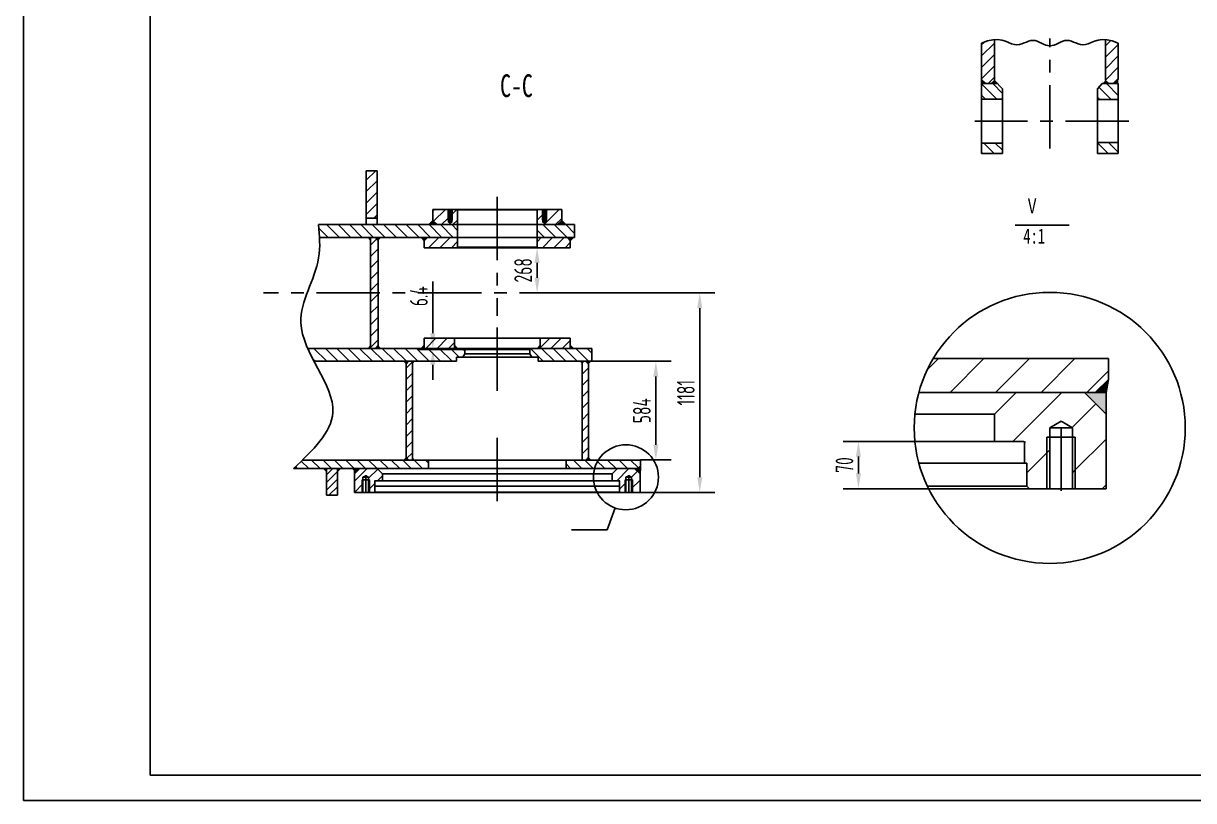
# Model space of a CAD drawing. Header units: millimetres. Extents: x 0 to 12600, y -348 to 8910.
# Drawn here: x 0 to 6923, y 0 to 4600 of the extents above; entities that cross this region are included whole.
import ezdxf

# ---------------------------------------------------------------- set-up
doc = ezdxf.new("R2010")
doc.units = ezdxf.units.MM
doc.header["$LTSCALE"] = 300
doc.linetypes.add('F', pattern=[0.75, 0.5, -0.25])
doc.linetypes.add('G', pattern=[2, 1.25, -0.25, 0.25, -0.25])
for name, color, linetype in [('01', 7, 'Continuous'), ('02', 1, 'Continuous'), ('04', 2, 'F'), ('05', 4, 'G'), ('08', 1, 'Continuous'), ('11', 3, 'Continuous')]:
    doc.layers.add(name, color=color, linetype=linetype)
doc.styles.get("Standard").update_dxf_attribs({"font": 'isocp', "width": 0.707, "bigfont": 'intecad.shx'})
doc.dimstyles.new('INTE', dxfattribs={"dimscale": 30, "dimtxt": 3.5, "dimasz": 3, "dimexe": 3, "dimexo": 0, "dimgap": 1, "dimtad": 1, "dimdec": 3, "dimdsep": 46, "dimtxsty": 'Standard', "dimcen": 0, "dimclrd": 1, "dimclre": 1, "dimclrt": 3, "dimaunit": 1, "dimadec": 0, "dimazin": 0, "dimtfac": 1, "dimtdec": 3, "dimtmove": 0, "dimatfit": 0, "dimfxl": 1, "dimarcsym": 0})
pattern_1 = [(225, (5597.377, 7886.817), (33.67596, -33.67596), [])]
pattern_2 = [(225, (7909.16, 7194.36), (33.67596, -33.67596), [])]
pattern_3 = [(315, (7909.16, 7194.36), (33.67596, 33.67596), [])]
pattern_4 = [(135, (18661.133, 2564.94), (33.67596, 33.67596), [])]
pattern_5 = [(45, (11289.614, 2079.856), (33.67596, -33.67596), [])]

# ---------------------------------------------------------------- blocks, each defined once
blk = doc.blocks.new('*D193')
at = {"layer": '08', "color": 1, "lineweight": -2}
for p, q in [((3309.5, 3004.3), (4091.6, 3004.3)), ((4001.6, 1913.3), (4001.6, 2914.3)), ((3648.3, 1823.3), (4091.6, 1823.3))]:
    blk.add_line(p, q, dxfattribs=at)
at = {"layer": '08', "color": 1}
for points in [[(3986.6, 2914.3), (4016.6, 2914.3), (4001.6, 3004.3)], [(3986.6, 1913.3), (4016.6, 1913.3), (4001.6, 1823.3)]]:
    blk.add_solid(points, dxfattribs=at)
at = {"layer": 'Defpoints', "color": 0}
for p in [(3309.5, 3004.3), (4001.6, 3004.3), (3648.3, 1823.3)]:
    blk.add_point(p, dxfattribs=at)
at = {"layer": '08', "color": 3, "insert": (3919.1, 2413.8), "char_height": 105, "attachment_point": 5, "rotation": 90}
blk.add_mtext('1181', dxfattribs=at)
blk = doc.blocks.new('*D194')
at = {"layer": '08', "color": 1, "lineweight": -2}
for p, q in [((3362.8, 2599.8), (3831.8, 2599.8)), ((3741.8, 2105.8), (3741.8, 2509.8)), ((3651.8, 2015.8), (3831.8, 2015.8))]:
    blk.add_line(p, q, dxfattribs=at)
at = {"layer": '08', "color": 1}
for points in [[(3726.8, 2509.8), (3756.8, 2509.8), (3741.8, 2599.8)], [(3726.8, 2105.8), (3756.8, 2105.8), (3741.8, 2015.8)]]:
    blk.add_solid(points, dxfattribs=at)
at = {"layer": 'Defpoints', "color": 0}
for p in [(3362.8, 2599.8), (3741.8, 2599.8), (3651.8, 2015.8)]:
    blk.add_point(p, dxfattribs=at)
at = {"layer": '08', "color": 3, "insert": (3659.3, 2307.8), "char_height": 105, "attachment_point": 5, "rotation": 90}
blk.add_mtext('584', dxfattribs=at)
blk = doc.blocks.new('*U184', base_point=(1829.9, 4362.6))
at = {"layer": '01'}
for p, q in [((1829.9, 4362.6), (1828.4, 4364.1)), ((1829.9, 4362.6), (3277.8, 4362.6)), ((3277.8, 4362.6), (3279.3, 4364.1))]:
    blk.add_line(p, q, dxfattribs=at)
blk = doc.blocks.new('*U183', base_point=(3571.6, 6063.5))
at = {"layer": '01'}
for p, q in [((3554.8, 6063.5), (3554.8, 5973.5)), ((3588.4, 6063.5), (3588.4, 5973.5)), ((3592.6, 5987.5), (3550.6, 5987.5)), ((3588.4, 5973.5), (3554.8, 5973.5)), ((3554.8, 5973.5), (3571.6, 5963.8)), ((3588.4, 5973.5), (3571.6, 5963.8))]:
    blk.add_line(p, q, dxfattribs=at)
at = {"layer": '02'}
for p, q in [((3550.6, 6063.5), (3550.6, 5987.5)), ((3592.6, 6063.5), (3592.6, 5987.5))]:
    blk.add_line(p, q, dxfattribs=at)
at = {"layer": '05'}
blk.add_line((3571.6, 6066.5), (3571.6, 5960.8), dxfattribs=at)
blk = doc.blocks.new('*U187', base_point=(4154.2, 3555))
at = {"layer": '01'}
for p, q in [((4154.2, 3555), (4151.2, 3552)), ((4154.2, 3555), (4624.2, 3555)), ((4624.2, 3555), (4627.2, 3552))]:
    blk.add_line(p, q, dxfattribs=at)
blk = doc.blocks.new('*U186', base_point=(4624.2, 3776))
at = {"layer": '01'}
for p, q in [((4154.2, 3776), (4151.2, 3779)), ((4624.2, 3776), (4154.2, 3776)), ((4624.2, 3776), (4627.2, 3779))]:
    blk.add_line(p, q, dxfattribs=at)
blk = doc.blocks.new('r4eer')
at = {"layer": '01', "color": 7, "linetype": 'Continuous'}
for p, q in [((4777.6, 7205.2), (4787.2, 7210.7)), ((4777.6, 7130.2), (4777.6, 7205.2)), ((4796.8, 7205.2), (4777.6, 7205.2)), ((4796.8, 7205.2), (4787.2, 7210.7)), ((4796.8, 7130.2), (4796.8, 7205.2)), ((4799.2, 7194.2), (4775.2, 7194.2))]:
    blk.add_line(p, q, dxfattribs=at)
at = {"layer": '02', "color": 1, "linetype": 'Continuous'}
for p, q in [((4775.2, 7130.2), (4775.2, 7194.2)), ((4799.2, 7130.2), (4799.2, 7194.2)), ((4777.6, 7130.2), (4774.6, 7130.2))]:
    blk.add_line(p, q, dxfattribs=at)
at = {"layer": '05'}
blk.add_line((4787.2, 7127.2), (4787.2, 7213.7), dxfattribs=at)
blk = doc.blocks.new('*D189')
at = {"layer": '08', "color": 1, "lineweight": -2}
for p, q in [((3002, 3272.3), (3129.3, 3272.3)), ((3039.3, 3094.3), (3039.3, 3182.3)), ((3024.4, 3004.3), (3129.3, 3004.3))]:
    blk.add_line(p, q, dxfattribs=at)
at = {"layer": '08', "color": 1}
for points in [[(3024.3, 3182.3), (3054.3, 3182.3), (3039.3, 3272.3)], [(3024.3, 3094.3), (3054.3, 3094.3), (3039.3, 3004.3)]]:
    blk.add_solid(points, dxfattribs=at)
at = {"layer": 'Defpoints', "color": 0}
for p in [(3002, 3272.3), (3039.3, 3272.3), (3024.4, 3004.3)]:
    blk.add_point(p, dxfattribs=at)
at = {"layer": '08', "color": 3, "insert": (2956.8, 3138.3), "char_height": 105, "attachment_point": 5, "rotation": 90}
blk.add_mtext('268', dxfattribs=at)
blk = doc.blocks.new('*D190')
at = {"layer": '08', "color": 1, "lineweight": -2}
for p, q in [((2422.3, 2765.8), (2422.3, 3072.9)), ((2657, 2675.8), (2332.3, 2675.8)), ((2657, 2669.4), (2332.3, 2669.4)), ((2422.3, 2669.4), (2422.3, 2675.8)), ((2422.3, 2579.4), (2422.3, 2489.4))]:
    blk.add_line(p, q, dxfattribs=at)
at = {"layer": '08', "color": 1}
for points in [[(2407.3, 2765.8), (2437.3, 2765.8), (2422.3, 2675.8)], [(2407.3, 2579.4), (2437.3, 2579.4), (2422.3, 2669.4)]]:
    blk.add_solid(points, dxfattribs=at)
at = {"layer": 'Defpoints', "color": 0}
for p in [(2422.3, 2675.8), (2657, 2675.8), (2657, 2669.4)]:
    blk.add_point(p, dxfattribs=at)
at = {"layer": '08', "color": 3, "insert": (2339.8, 2985), "char_height": 105, "attachment_point": 5, "rotation": 90}
blk.add_mtext('6.4', dxfattribs=at)
blk = doc.blocks.new('*U185', base_point=(-1331.9, -2761.9))
at = {"layer": '02', "color": 1, "linetype": 'Continuous'}
for p, q in [((-1765.9, -3184.3), (-1605.5, -3023.9)), ((-1518.8, -3273.9), (-1268.8, -3023.9)), ((-1182, -3273.9), (-932, -3023.9)), ((-845.2, -3273.9), (-595.2, -3023.9)), ((-508.5, -3273.9), (-426.3, -3191.7))]:
    blk.add_line(p, q, dxfattribs=at)
blk = doc.blocks.new('*D191')
at = {"layer": '08', "color": 1, "lineweight": -2}
for p, q in [((5274.2, 2126), (4850.5, 2126)), ((4940.5, 1936), (4940.5, 2036)), ((5355.5, 1846), (4850.5, 1846))]:
    blk.add_line(p, q, dxfattribs=at)
at = {"layer": '08', "color": 1}
for points in [[(4925.5, 2036), (4955.5, 2036), (4940.5, 2126)], [(4925.5, 1936), (4955.5, 1936), (4940.5, 1846)]]:
    blk.add_solid(points, dxfattribs=at)
at = {"layer": 'Defpoints', "color": 0}
for p in [(4940.5, 2126), (5274.2, 2126), (5355.5, 1846)]:
    blk.add_point(p, dxfattribs=at)
at = {"layer": '08', "color": 3, "insert": (4858, 1986), "char_height": 105, "attachment_point": 5, "rotation": 90}
blk.add_mtext('70', dxfattribs=at)
blk = doc.blocks.new('*U228')
at = {"layer": '01'}
for points in [[(25, 292), (25, 5)], [(25, 5), (415, 5)]]:
    blk.add_lwpolyline(points, dxfattribs=at)
at = {"layer": '02'}
for points in [[(0, 297), (0, 0)], [(0, 0), (420, 0)]]:
    blk.add_lwpolyline(points, dxfattribs=at)

msp = doc.modelspace()

# ---------------------------------------------------------------- hatches: boundary and pattern name
at = {"layer": '02'}
h = msp.add_hatch(dxfattribs=at)
h.set_pattern_fill('ANSI31', color=256, scale=15, angle=90, style=0)
h.set_pattern_definition(pattern_5)
h.paths.add_polyline_path([(5745.1057, 4503.507), (5736.1273, 4503.3273), (5704.7397, 4496.8964), (5669.1057, 4482.9759), (5669.1057, 4268.3882), (5694.1057, 4243.3882), (5726.1057, 4243.3882), (5745.1057, 4262.3882)])
h = msp.add_hatch(dxfattribs=at)
h.set_pattern_fill('ANSI31', color=256, scale=15, angle=90, style=0)
h.set_pattern_definition(pattern_5)
h.paths.add_polyline_path([(6402.1057, 4262.3882), (6421.1057, 4243.3882), (6453.1057, 4243.3882), (6478.1057, 4268.3882), (6478.1057, 4482.9759), (6442.4716, 4496.8964), (6411.084, 4503.3273), (6402.1057, 4503.507)])
for points in [[(5694.1057, 4243.3882), (5669.1057, 4243.3882), (5669.1057, 4268.3882)], [(5745.1057, 4262.3882), (5764.1057, 4243.3882), (5726.1057, 4243.3882)], [(6402.1057, 4262.3882), (6421.1057, 4243.3882), (6383.1057, 4243.3882)], [(6478.1057, 4268.3882), (6478.1057, 4243.3882), (6453.1057, 4243.3882)], [(2447.8104, 3408.755), (2397.8104, 3408.755), (2422.8104, 3433.755)], [(3159.8104, 3408.755), (3209.8104, 3408.755), (3184.8104, 3433.755)], [(2041.3104, 3332.755), (2054.3104, 3332.755), (2054.3104, 3319.755)], [(2080.3104, 3332.755), (2082.8104, 3332.755), (2082.8104, 3330.255)], [(2082.8104, 3330.255), (2082.8104, 3332.755), (2112.3104, 3332.755), (2099.3104, 3319.755), (2099.3104, 3313.755)], [(2041.3104, 2675.755), (2054.3104, 2675.755), (2054.3104, 2688.755)], [(2080.3104, 2675.755), (2082.8104, 2675.755), (2082.8104, 2678.255)], [(2082.8104, 2678.255), (2082.8104, 2675.755), (2112.3104, 2675.755), (2099.3104, 2688.755), (2099.3104, 2694.755)], [(2371.8104, 2675.755), (2352.8104, 2675.755), (2371.8104, 2694.755)], [(2549.8104, 2675.755), (2568.8104, 2675.755), (2549.8104, 2694.755)], [(3057.8104, 2675.755), (3038.8104, 2675.755), (3057.8104, 2694.755)], [(3235.8104, 2675.755), (3254.8104, 2675.755), (3235.8104, 2694.755)], [(2263.8104, 2583.755), (2263.8104, 2582.255), (2281.3104, 2599.755), (2263.8104, 2599.755)], [(2301.8104, 2599.755), (2309.8104, 2599.755), (2301.8104, 2591.755)], [(3305.8104, 2599.755), (3297.8104, 2599.755), (3305.8104, 2591.755)], [(6340.4989, 2415.5552), (6405.3269, 2415.5552), (6419.3269, 2493.0819)], [(2301.8104, 2015.755), (2309.8104, 2015.755), (2301.8104, 2023.755)], [(1793.8104, 1946.9111), (1793.8104, 1965.755), (1774.8104, 1965.755)], [(1857.8104, 1946.9111), (1857.8104, 1965.755), (1876.8104, 1965.755)], [(3648.3104, 1933.755), (3651.8104, 1981.755), (3635.8104, 1965.755), (3616.3104, 1965.755)], [(3648.3104, 1933.755), (3648.3104, 1965.755), (3635.8104, 1965.755), (3616.3104, 1965.755)]]:
    msp.add_hatch(color=256, dxfattribs=at).paths.add_polyline_path(points)
h = msp.add_hatch(dxfattribs=at)
h.set_pattern_fill('ANSI31', color=256, scale=15, style=0)
h.set_pattern_definition(pattern_4)
h.paths.add_polyline_path([(5792.6057, 4151.3882), (5792.6057, 4213.3882), (5763.5241, 4243.3882), (5669.1057, 4243.3882), (5669.1057, 4151.3882)])
h.paths.add_polyline_path([(5669.1057, 3891.3882), (5669.1057, 3830.3882), (5792.6057, 3830.3882), (5792.6057, 3891.3882)])
h = msp.add_hatch(dxfattribs=at)
h.set_pattern_fill('ANSI31', color=256, scale=15, style=0)
h.set_pattern_definition(pattern_4)
h.paths.add_polyline_path([(6354.6057, 4213.3882), (6354.6057, 4148.3882), (6478.1057, 4148.3882), (6478.1057, 4243.3882), (6383.1057, 4243.3882)])
h.paths.add_polyline_path([(6354.6057, 3894.3882), (6354.6057, 3830.3882), (6478.1057, 3830.3882), (6478.1057, 3894.3882)])
at = {"layer": '02', "linetype": 'Continuous'}
h = msp.add_hatch(dxfattribs=at)
h.set_pattern_fill('ANSI31', color=1, scale=15, angle=180, style=0)
h.set_pattern_definition(pattern_2)
h.paths.add_polyline_path([(2028.8104, 3446.755), (2092.8104, 3446.755), (2092.8104, 3648.9108), (2092.8104, 3726.755), (2028.8104, 3726.755), (2028.8104, 3670.2604)])
h = msp.add_hatch(dxfattribs=at)
h.set_pattern_fill('ANSI31', color=1, scale=15, angle=180, style=0)
h.set_pattern_definition([(225, (7615.337, 6866.207), (33.67596, -33.67596), [])])
h.paths.add_polyline_path([(3095.3104, 3499.255), (3095.3104, 3435.255), (3092.9104, 3435.255), (3092.9104, 3424.255), (3083.3104, 3418.7125), (3083.3104, 3415.7125), (3083.3104, 3408.755), (3159.8104, 3408.755), (3184.8104, 3433.755), (3184.8104, 3499.255)])
h.paths.add_polyline_path([(3071.3104, 3499.255), (3041.8104, 3499.255), (3038.8104, 3496.255), (3038.8104, 3408.755), (3083.3104, 3408.755), (3083.3104, 3418.7125), (3073.7104, 3424.255), (3073.7104, 3435.255), (3071.3104, 3435.255)])
h.paths.add_polyline_path([(2512.3104, 3499.255), (2511.6952, 3499.255), (2422.8104, 3499.255), (2422.8104, 3433.755), (2447.8104, 3408.755), (2524.3104, 3408.755), (2524.3104, 3418.7125), (2514.7104, 3424.255), (2514.7104, 3435.255), (2512.3104, 3435.255)])
h.paths.add_polyline_path([(2536.3104, 3435.255), (2533.9104, 3435.255), (2533.9104, 3424.255), (2524.3104, 3418.7125), (2524.3104, 3415.7125), (2524.3104, 3408.755), (2568.8104, 3408.755), (2568.8104, 3496.255), (2565.8104, 3499.255), (2536.3104, 3499.255)])
h.paths.add_polyline_path([(2533.9104, 3424.255), (2524.3104, 3424.255), (2524.3104, 3418.7125)], flags=16)
h.paths.add_polyline_path([(3083.3104, 3418.7125), (3083.3104, 3424.255), (3073.7104, 3424.255)], flags=16)
h = msp.add_hatch(dxfattribs=at)
h.set_pattern_fill('ANSI31', color=1, scale=15, angle=270, style=0)
h.set_pattern_definition(pattern_3)
h.paths.add_polyline_path([(3038.8104, 3408.755), (3038.8104, 3332.755), (3216.8104, 3332.755), (3260.8104, 3332.755), (3260.8104, 3408.755)])
edge = h.paths.add_edge_path()
edge.add_line((2099.2121, 3408.755), (1746.67, 3408.755))
edge.add_spline(control_points=[(1746.67, 3408.755), (1748.7444, 3383.3961), (1750.8189, 3358.0371), (1751.9764, 3332.755)], knot_values=[1487.605752324, 1487.605752324, 1487.605752324, 1487.605752324, 1563.16082255, 1563.16082255, 1563.16082255, 1563.16082255], degree=3, periodic=0)
edge.add_line((1751.9764, 3332.755), (2104.3916, 3332.755))
edge.add_line((2104.3916, 3332.755), (2568.8104, 3332.755))
edge.add_line((2568.8104, 3332.755), (2568.8104, 3408.755))
edge.add_line((2568.8104, 3408.755), (2447.8104, 3408.755))
edge.add_line((2447.8104, 3408.755), (2099.2121, 3408.755))
at = {"layer": '02'}
h = msp.add_hatch(color=256, dxfattribs=at)
h.paths.add_polyline_path([(2371.8104, 3313.755), (2371.8104, 3332.755), (2390.8104, 3332.755)])
h.paths.add_polyline_path([(2371.8104, 3313.755), (2352.8104, 3332.755), (2371.8104, 3332.755)])
at = {"layer": '02', "linetype": 'Continuous'}
h = msp.add_hatch(dxfattribs=at)
h.set_pattern_fill('ANSI31', color=1, scale=15, angle=180, style=0)
h.set_pattern_definition(pattern_1)
h.paths.add_polyline_path([(3235.8104, 3272.255), (3235.8104, 3313.755), (3216.8104, 3332.755), (3038.8104, 3332.755), (3038.8104, 3272.255)])
h.paths.add_polyline_path([(2568.8104, 3272.255), (2568.8104, 3332.755), (2430.1696, 3332.755), (2445.3104, 3313.755), (2445.3104, 3272.255)])
h.paths.add_polyline_path([(2430.1696, 3272.255), (2445.3104, 3272.255), (2445.3104, 3313.755), (2430.1696, 3313.755)])
h.paths.add_polyline_path([(2430.1696, 3313.755), (2409.4506, 3313.755), (2409.4506, 3272.255), (2430.1696, 3272.255)])
h.paths.add_polyline_path([(2371.8104, 3313.755), (2371.8104, 3272.255), (2409.4506, 3272.255), (2409.4506, 3313.755)])
h.paths.add_polyline_path([(2390.8104, 3332.755), (2371.8104, 3313.755), (2409.4506, 3313.755), (2409.4506, 3332.755)])
h.paths.add_polyline_path([(2430.1696, 3332.755), (2409.4506, 3332.755), (2409.4506, 3313.755), (2430.1696, 3313.755)])
h.paths.add_polyline_path([(2430.1696, 3313.755), (2445.3104, 3313.755), (2430.1696, 3332.755)])
at = {"layer": '02'}
h = msp.add_hatch(color=256, dxfattribs=at)
h.paths.add_polyline_path([(3235.8104, 3313.755), (3235.8104, 3332.755), (3216.8104, 3332.755)])
h.paths.add_polyline_path([(3235.8104, 3313.755), (3254.8104, 3332.755), (3235.8104, 3332.755)])
at = {"layer": '02', "linetype": 'Continuous'}
h = msp.add_hatch(dxfattribs=at)
h.set_pattern_fill('ANSI31', color=1, scale=15, angle=180, style=0)
h.set_pattern_definition(pattern_2)
h.paths.add_polyline_path([(3235.8104, 2675.755), (3235.8104, 2736.255), (3057.8104, 2736.255), (3057.8104, 2675.755)])
h.paths.add_polyline_path([(2549.8104, 2675.755), (2549.8104, 2736.255), (2371.8104, 2736.255), (2371.8104, 2675.755)])
h = msp.add_hatch(dxfattribs=at)
h.set_pattern_fill('ANSI31', color=1, scale=15, angle=270, style=0)
h.set_pattern_definition([(315, (7909.16, 7194.56), (33.67596, 33.67596), [])])
h.paths.add_polyline_path([(3362.8104, 2599.755), (3362.8104, 2675.755), (3000.3955, 2675.755), (2996.7004, 2669.355), (2996.7004, 2644.155), (3007.6701, 2625.155), (3045.2354, 2625.155), (3045.2354, 2599.755)])
edge = h.paths.add_edge_path()
edge.add_spline(control_points=[(1682.34, 2675.755), (1693.6022, 2650.3485), (1706.3771, 2624.991), (1719.5966, 2599.755)], knot_values=[731.818398396, 731.818398396, 731.818398396, 731.818398396, 810.694630061, 810.694630061, 810.694630061, 810.694630061], degree=3, periodic=0)
edge.add_line((1719.5966, 2599.755), (2562.3854, 2599.755))
edge.add_line((2562.3854, 2599.755), (2562.3854, 2625.155))
edge.add_line((2562.3854, 2625.155), (2599.9508, 2625.155))
edge.add_line((2599.9508, 2625.155), (2610.9204, 2644.155))
edge.add_line((2610.9204, 2644.155), (2610.9204, 2669.355))
edge.add_line((2610.9204, 2669.355), (2607.2254, 2675.755))
edge.add_line((2607.2254, 2675.755), (1682.34, 2675.755))
at = {"layer": '02'}
h = msp.add_hatch(color=256, dxfattribs=at)
h.paths.add_polyline_path([(2263.8104, 2583.755), (2279.8104, 2599.755), (2263.8104, 2599.755)])
h.paths.add_polyline_path([(2263.8104, 2586.755), (2263.8104, 2599.755), (2250.8104, 2599.755)])
h = msp.add_hatch(dxfattribs=at)
h.set_pattern_fill('ANSI31', color=256, scale=15, angle=180, style=0)
h.set_pattern_definition(pattern_2)
h.paths.add_polyline_path([(2301.8104, 2599.755), (2281.3104, 2599.755), (2263.8104, 2582.255), (2263.8104, 2031.755), (2279.8104, 2015.755), (2301.8104, 2015.755)])
h.paths.add_polyline_path([(3305.8104, 2015.755), (3327.8104, 2015.755), (3343.8104, 2031.755), (3343.8104, 2582.255), (3326.3104, 2599.755), (3305.8104, 2599.755)])
h = msp.add_hatch(color=256, dxfattribs=at)
h.paths.add_polyline_path([(3343.8104, 2583.755), (3327.8104, 2599.755), (3343.8104, 2599.755)])
h.paths.add_polyline_path([(3343.8104, 2586.755), (3343.8104, 2599.755), (3356.8104, 2599.755)])
at = {"layer": '02', "linetype": 'Continuous'}
msp.add_hatch(color=1, dxfattribs=at).paths.add_polyline_path([(6405.3269, 2287.5552), (6405.3269, 2415.5552), (6277.3269, 2415.5552)])
h = msp.add_hatch(dxfattribs=at)
h.set_pattern_fill('ANSI31', color=1, scale=15, angle=270, style=0)
h.set_pattern_definition(pattern_3)
h.paths.add_polyline_path([(3210.3104, 1965.755), (3635.8104, 1965.755), (3651.8104, 1981.755), (3651.8104, 2015.755), (3210.3104, 2015.755)])
edge = h.paths.add_edge_path()
edge.add_spline(control_points=[(1650.7888, 2015.755), (1633.6649, 1999.0602), (1616.1434, 1982.4076), (1598.6218, 1965.755)], knot_values=[0, 0, 0, 0, 63.111672895, 63.111672895, 63.111672895, 63.111672895], degree=3, periodic=0)
edge.add_line((1598.6218, 1965.755), (2397.3104, 1965.755))
edge.add_line((2397.3104, 1965.755), (2397.3104, 2015.755))
edge.add_line((2397.3104, 2015.755), (2279.8104, 2015.755))
edge.add_line((2279.8104, 2015.755), (1650.7888, 2015.755))
at = {"layer": '02'}
h = msp.add_hatch(color=256, dxfattribs=at)
h.paths.add_polyline_path([(2263.8104, 2015.755), (2282.8104, 2015.755), (2263.8104, 2034.755)])
h.paths.add_polyline_path([(2250.8104, 2015.755), (2263.8104, 2015.755), (2263.8104, 2028.755)])
h = msp.add_hatch(color=256, dxfattribs=at)
h.paths.add_polyline_path([(3343.8104, 2015.755), (3324.8104, 2015.755), (3343.8104, 2034.755)])
h.paths.add_polyline_path([(3356.8104, 2015.755), (3343.8104, 2015.755), (3343.8104, 2028.755)])
at = {"layer": '02', "linetype": 'Continuous'}
h = msp.add_hatch(dxfattribs=at)
h.set_pattern_fill('ANSI31', color=1, scale=10, angle=180, style=0)
h.set_pattern_definition([(225, (5597.377, 7886.817), (22.45064, -22.45064), [])])
h.paths.add_polyline_path([(1793.8104, 1806.7887), (1857.8104, 1806.7887), (1857.8104, 1965.755), (1793.8104, 1965.755)])
at = {"layer": '02'}
h = msp.add_hatch(color=256, dxfattribs=at)
h.paths.add_polyline_path([(1959.3104, 1933.755), (1991.3104, 1965.755), (1959.3104, 1965.755)])
h.paths.add_polyline_path([(1959.3104, 1952.755), (1959.3104, 1965.755), (1946.3104, 1965.755)])
at = {"layer": '02', "linetype": 'Continuous'}
h = msp.add_hatch(dxfattribs=at)
h.set_pattern_fill('ANSI31', color=1, scale=15, angle=180, style=0)
h.set_pattern_definition(pattern_1)
h.paths.add_polyline_path([(1959.3104, 1823.355), (2004.8104, 1823.355), (2004.8104, 1899.355), (2009.0104, 1899.355), (2009.0104, 1913.355), (2025.8104, 1923.0545), (2042.6104, 1913.355), (2042.6104, 1899.355), (2046.8104, 1899.355), (2046.8104, 1823.355), (2079.8504, 1823.355), (2079.8504, 1861.355), (2080.1004, 1861.355), (2080.1004, 1893.355), (2124.3104, 1893.355), (2124.3104, 1933.755), (2092.3104, 1965.755), (1991.3104, 1965.755), (1959.3104, 1933.755)])
h.paths.add_polyline_path([(3483.3104, 1933.755), (3483.3104, 1893.355), (3527.5204, 1893.355), (3527.5204, 1861.355), (3527.7704, 1861.355), (3527.7704, 1823.355), (3560.8104, 1823.355), (3560.8104, 1899.355), (3565.0104, 1899.355), (3565.0104, 1913.355), (3581.8104, 1923.0545), (3598.6104, 1913.355), (3598.6104, 1899.355), (3602.8104, 1899.355), (3602.8104, 1823.355), (3648.3104, 1823.355), (3648.3104, 1933.755), (3616.3104, 1965.755), (3515.3104, 1965.755)])
h.paths.add_polyline_path([(3598.6104, 1823.355), (3602.8104, 1823.355), (3602.8104, 1899.355), (3598.6104, 1899.355)], flags=17)
h.paths.add_polyline_path([(3560.8104, 1823.355), (3565.0104, 1823.355), (3565.0104, 1899.355), (3560.8104, 1899.355)], flags=16)
h.paths.add_polyline_path([(2042.6104, 1823.355), (2046.8104, 1823.355), (2046.8104, 1899.355), (2042.6104, 1899.355)], flags=17)
h.paths.add_polyline_path([(2004.8104, 1823.355), (2009.0104, 1823.355), (2009.0104, 1899.355), (2004.8104, 1899.355)], flags=16)
at = {"layer": '02'}
h = msp.add_hatch(color=256, dxfattribs=at)
h.paths.add_polyline_path([(3648.3104, 1933.755), (3651.8104, 1965.755), (3648.3104, 1965.755)])
h.paths.add_polyline_path([(3635.8104, 1965.755), (3616.3104, 1965.755), (3648.3104, 1933.755), (3648.3104, 1965.755), (3651.8104, 1965.755), (3651.8104, 1974.755), (3651.8104, 1981.755)])

# ---------------------------------------------------------------- linework, layer by layer
for p, q in [((5745.1057, 4389.3882), (5745.1057, 4262.3882)), ((5669.1057, 4268.3882), (5694.1057, 4243.3882)), ((5694.1057, 4243.3882), (5726.1057, 4243.3882)), ((5726.1057, 4243.3882), (5745.1057, 4262.3882)), ((6421.1057, 4243.3882), (6402.1057, 4262.3882)), ((6453.1057, 4243.3882), (6421.1057, 4243.3882)), ((6478.1057, 4268.3882), (6453.1057, 4243.3882)), ((2092.8104, 3726.755), (2028.8104, 3726.755)), ((2028.8104, 3726.755), (2028.8104, 3670.2604)), ((3184.8104, 3499.255), (2422.8104, 3499.255)), ((2422.8104, 3499.255), (2422.8104, 3433.755)), ((3184.8104, 3499.255), (3184.8104, 3433.755)), ((1746.67, 3408.755), (2803.8104, 3408.755)), ((2422.8104, 3433.755), (2447.8104, 3408.755)), ((2447.8104, 3408.755), (3159.8104, 3408.755)), ((3184.8104, 3433.755), (3159.8104, 3408.755)), ((3260.8104, 3332.755), (3260.8104, 3408.755)), ((2371.8104, 3313.755), (2390.8104, 3332.755)), ((2390.8104, 3332.755), (3216.8104, 3332.755)), ((3235.8104, 3313.755), (3216.8104, 3332.755)), ((2371.8104, 3272.255), (2371.8104, 3313.755)), ((3235.8104, 3272.255), (2371.8104, 3272.255)), ((3235.8104, 3272.255), (3235.8104, 3313.755)), ((3235.8104, 2736.255), (2371.8104, 2736.255)), ((2371.8104, 2736.255), (2371.8104, 2675.755)), ((3235.8104, 2736.255), (3235.8104, 2675.755)), ((1682.34, 2675.755), (3362.8104, 2675.755)), ((2371.8104, 2675.755), (3235.8104, 2675.755)), ((3362.8104, 2599.755), (3362.8104, 2675.755)), ((2562.8104, 2599.755), (1719.5966, 2599.755)), ((1719.5966, 2599.755), (2562.8104, 2599.755)), ((2180.8104, 2599.755), (2562.8104, 2599.755)), ((2281.3104, 2599.755), (2263.8104, 2582.255)), ((3044.8104, 2599.755), (3327.8104, 2599.755)), ((3044.8104, 2599.755), (3362.8104, 2599.755)), ((3327.8104, 2598.255), (3343.8104, 2582.255)), ((3343.8104, 2582.255), (3343.8104, 2031.755)), ((6419.3269, 2615.5552), (5382.6536, 2615.5552)), ((6419.3269, 2493.0819), (6419.3269, 2615.5552)), ((6405.3269, 2415.5552), (5298.0382, 2415.5552)), ((5298.0382, 2415.5552), (6277.3269, 2415.5552)), ((6405.3269, 2287.5552), (6277.3269, 2415.5552)), ((6405.3269, 1845.9552), (6405.3269, 2287.5552)), ((3651.8104, 2015.755), (1650.7888, 2015.755)), ((2279.8104, 2015.755), (3327.8104, 2015.755)), ((3343.8104, 2031.755), (3327.8104, 2015.755)), ((3651.8104, 1981.755), (3651.8104, 2015.755)), ((3635.8104, 1965.755), (1598.6218, 1965.755)), ((1793.8104, 1965.755), (1793.8104, 1806.7887)), ((1857.8104, 1965.755), (1793.8104, 1965.755)), ((1857.8104, 1965.755), (1857.8104, 1806.7887)), ((1959.3104, 1933.755), (1991.3104, 1965.755)), ((1959.3104, 1933.755), (1991.3104, 1965.755)), ((1991.3104, 1965.755), (3616.3104, 1965.755)), ((3648.3104, 1933.755), (3616.3104, 1965.755)), ((3648.3104, 1933.755), (3616.3104, 1965.755)), ((3651.8104, 1981.755), (3635.8104, 1965.755)), ((1959.3104, 1823.355), (1959.3104, 1933.755)), ((3648.3104, 1823.355), (3648.3104, 1933.755)), ((1857.8104, 1806.7887), (1793.8104, 1806.7887)), ((1959.3104, 1823.355), (3648.3104, 1823.355)), ((2079.8504, 1861.355), (2080.1004, 1861.355)), ((5348.1652, 1860.9552), (5937.1669, 1860.9552)), ((5355.506, 1845.9552), (6405.3269, 1845.9552))]:
    msp.add_line(p, q)
at = {"layer": '01', "color": 7, "linetype": 'Continuous'}
for p, q in [((5745.1057, 4503.507), (5745.1057, 4262.3882)), ((6402.1057, 4503.507), (6402.1057, 4262.3882)), ((5669.1057, 4482.9759), (5669.1057, 4268.3882)), ((6478.1057, 4482.9759), (6478.1057, 4268.3882)), ((5792.6057, 4213.3882), (5745.1057, 4262.3882)), ((5792.6057, 3830.3882), (5792.6057, 4213.3882)), ((5792.6057, 4151.3882), (5669.1057, 4151.3882)), ((6354.6057, 4148.3882), (6478.1057, 4148.3882)), ((5792.6057, 3891.3882), (5669.1057, 3891.3882)), ((6354.6057, 3894.3882), (6478.1057, 3894.3882)), ((2028.8104, 3670.2604), (2028.8104, 3408.755)), ((2092.8104, 3726.755), (2092.8104, 3648.9108)), ((2092.8104, 3648.9108), (2092.8104, 3408.755)), ((2568.8104, 3496.255), (2568.8104, 3408.755)), ((3038.8104, 3496.255), (3038.8104, 3408.755)), ((2028.8104, 3446.755), (2092.8104, 3446.755)), ((2568.8104, 3408.755), (2568.8104, 3332.755)), ((3038.8104, 3408.755), (3038.8104, 3332.755)), ((1751.9764, 3332.755), (2104.3916, 3332.755)), ((2054.3104, 3332.755), (2054.3104, 2675.755)), ((2099.3104, 3313.755), (2080.3104, 3332.755)), ((2568.8104, 3275.255), (2568.8104, 3332.755)), ((3038.8104, 3275.255), (3038.8104, 3332.755)), ((2099.3104, 3313.755), (2099.3104, 2694.755)), ((2549.8104, 2736.255), (2549.8104, 2675.755)), ((3057.8104, 2736.255), (3057.8104, 2675.755)), ((2099.3104, 2694.755), (2080.3104, 2675.755)), ((2263.8104, 2582.255), (2263.8104, 2031.755)), ((2301.8104, 2015.755), (2301.8104, 2599.755)), ((2562.8104, 2599.755), (2562.8104, 2625.155)), ((3044.8104, 2599.755), (3044.8104, 2625.155)), ((3305.8104, 2599.755), (3305.8104, 2015.755)), ((5745.3269, 2287.5552), (5873.3269, 2415.5552)), ((5745.3269, 2287.5552), (5274.3256, 2287.5552)), ((5745.3269, 2287.5552), (5745.3269, 2125.9552)), ((5916.1669, 2125.9552), (5274.1635, 2125.9552)), ((2279.8104, 2015.755), (2263.8104, 2031.755)), ((2397.3104, 2014.255), (2397.3104, 1965.755)), ((3210.3104, 2014.255), (3210.3104, 1965.755)), ((2124.3104, 1933.755), (2092.3104, 1965.755)), ((3483.3104, 1933.755), (3515.3104, 1965.755)), ((5922.1669, 1997.9552), (5297.6067, 1997.9552)), ((3526.0204, 1893.355), (2081.6004, 1893.355)), ((3483.3104, 1933.755), (2124.3104, 1933.755)), ((2124.3104, 1933.755), (2124.3104, 1893.355)), ((3483.3104, 1933.755), (3483.3104, 1893.355)), ((3527.5204, 1861.355), (2079.8504, 1861.355))]:
    msp.add_line(p, q, dxfattribs=at)
at = {"layer": '01'}
for p, q in [((5669.1057, 4242.9754), (5669.1057, 4482.9759)), ((5669.1057, 3830.3882), (5669.1057, 4243.3882)), ((5762.6057, 4243.3882), (5669.1057, 4243.3882)), ((6383.1057, 4243.3882), (6354.6057, 4213.3882)), ((6383.1057, 4243.3882), (6478.1057, 4243.3882)), ((6478.1057, 3830.3882), (6478.1057, 4243.3882)), ((6354.6057, 3830.3882), (6354.6057, 4213.3882)), ((5792.6057, 3830.3882), (5669.1057, 3830.3882)), ((6354.6057, 3830.3882), (6478.1057, 3830.3882)), ((2099.2121, 3408.755), (3260.8104, 3408.755)), ((5867.7405, 3405.7995), (6187.7405, 3405.7995)), ((2104.3916, 3332.755), (3260.8104, 3332.755)), ((2610.9204, 2644.155), (2599.9508, 2625.155)), ((2607.2254, 2675.755), (2610.9204, 2669.355)), ((2610.9204, 2669.355), (2996.7004, 2669.355)), ((2610.9204, 2669.355), (2610.9204, 2644.155)), ((2996.7004, 2644.155), (2610.9204, 2644.155)), ((3000.3955, 2675.755), (2996.7004, 2669.355)), ((2996.7004, 2669.355), (2996.7004, 2644.155)), ((2996.7004, 2669.355), (2996.7004, 2644.155)), ((2996.7004, 2644.155), (3007.6701, 2625.155)), ((3044.8104, 2625.155), (2562.8104, 2625.155)), ((6072.1269, 2205.9552), (6139.3269, 2244.7531)), ((6206.5269, 2205.9552), (6139.3269, 2244.7531)), ((6223.3269, 2149.9552), (6055.3269, 2149.9552)), ((6072.1269, 1845.9552), (6072.1269, 2205.9552)), ((6206.5269, 2205.9552), (6072.1269, 2205.9552)), ((6206.5269, 1845.9552), (6206.5269, 2205.9552)), ((5922.1669, 2119.9552), (5922.1669, 1997.9552)), ((5937.1669, 1997.9552), (5922.1669, 1997.9552)), ((5937.1669, 1860.9552), (5937.1669, 1997.9552)), ((2080.1004, 1891.855), (2080.1004, 1861.355)), ((3527.5204, 1891.855), (3527.5204, 1861.355)), ((2079.8504, 1824.855), (2079.8504, 1861.355)), ((3527.7704, 1861.355), (3527.5204, 1861.355)), ((3527.7704, 1824.855), (3527.7704, 1861.355)), ((5952.1669, 1845.9552), (5937.1669, 1860.9552))]:
    msp.add_line(p, q, dxfattribs=at)
for centre, radius, start, end in [((5916.1669, 2119.9552), 6, 0, 90), ((2081.6004, 1891.855), 1.5, 90, 180), ((3526.0204, 1891.855), 1.5, 0, 90)]:
    msp.add_arc(centre, radius, start, end, dxfattribs=at)
at = {"layer": '02'}
for p, q in [((3083.3104, 3408.755), (3083.3104, 3499.255)), ((2397.8104, 3408.755), (2422.8104, 3433.755)), ((3209.8104, 3408.755), (3184.8104, 3433.755)), ((3184.8104, 3408.755), (3209.8104, 3408.755)), ((2041.3104, 3332.755), (2054.3104, 3319.755)), ((2112.3104, 3332.755), (2099.3104, 3319.755)), ((2352.8104, 3332.755), (2371.8104, 3313.755)), ((3235.8104, 3332.755), (3254.8104, 3332.755)), ((3254.8104, 3332.755), (3235.8104, 3313.755)), ((3235.8104, 3313.755), (3235.8104, 3332.755)), ((2099.3104, 3313.755), (2099.3104, 3319.755)), ((2041.3104, 2675.755), (2054.3104, 2688.755)), ((2099.3104, 2694.755), (2099.3104, 2688.755)), ((2112.3104, 2675.755), (2099.3104, 2688.755)), ((2371.8104, 2694.755), (2352.8104, 2675.755)), ((2549.8104, 2694.755), (2568.8104, 2675.755)), ((3057.8104, 2694.755), (3038.8104, 2675.755)), ((3235.8104, 2694.755), (3254.8104, 2675.755)), ((3235.8104, 2675.755), (3254.8104, 2675.755)), ((2263.8104, 2599.755), (2250.8104, 2599.755)), ((2263.8104, 2586.755), (2250.8104, 2599.755)), ((2263.8104, 2583.755), (2263.8104, 2599.755)), ((2263.8104, 2583.755), (2263.8104, 2582.255)), ((2301.8104, 2599.755), (2309.8104, 2599.755)), ((2301.8104, 2591.755), (2309.8104, 2599.755)), ((3305.8104, 2591.755), (3297.8104, 2599.755)), ((3305.8104, 2599.755), (3297.8104, 2599.755)), ((3343.8104, 2586.755), (3356.8104, 2599.755)), ((6419.3269, 2493.0819), (6405.3269, 2415.5552)), ((6405.3269, 2287.5552), (6405.3269, 2415.5552)), ((6055.3269, 1845.9552), (6055.3269, 2149.9552)), ((6223.3269, 1845.9552), (6223.3269, 2149.9552)), ((2263.8104, 2028.755), (2250.8104, 2015.755)), ((2263.8104, 2034.755), (2263.8104, 2015.755)), ((2301.8104, 2023.755), (2309.8104, 2015.755)), ((2301.8104, 2015.755), (2309.8104, 2015.755)), ((3343.8104, 2034.755), (3343.8104, 2015.755)), ((3343.8104, 2028.755), (3356.8104, 2015.755)), ((1793.8104, 1946.9111), (1774.8104, 1965.755)), ((1857.8104, 1946.9111), (1876.8104, 1965.755)), ((1959.3104, 1965.755), (1946.3104, 1965.755)), ((1959.3104, 1952.755), (1946.3104, 1965.755)), ((1959.3104, 1933.755), (1959.3104, 1965.755)), ((1959.3104, 1933.755), (1959.3104, 1965.755)), ((3651.8104, 1981.755), (3648.3104, 1933.755)), ((3651.8104, 1965.755), (3648.3104, 1933.755)), ((3648.3104, 1965.755), (3651.8104, 1965.755)), ((3648.3104, 1933.755), (3648.3104, 1965.755)), ((3651.8104, 1981.755), (3651.8104, 1965.755)), ((3651.8104, 1965.755), (3651.8104, 1974.755)), ((3500.3718, 1732.0881), (3454.2179, 1602.6582)), ((3454.2179, 1602.6582), (3242.9983, 1602.6582))]:
    msp.add_line(p, q, dxfattribs=at)
at = {"layer": '02', "color": 1, "linetype": 'Continuous'}
for p, q in [((2089.5996, 3323.4659), (2082.8104, 3316.6767)), ((2081.8887, 3315.755), (2054.3104, 3288.1767)), ((2099.3104, 3265.8248), (2054.3104, 3220.8248)), ((2082.8104, 3316.6767), (2081.8887, 3315.755)), ((2099.3104, 3198.4729), (2054.3104, 3153.4729)), ((2099.3104, 3131.121), (2054.3104, 3086.121)), ((2099.3104, 3063.7691), (2054.3104, 3018.7691)), ((2099.3104, 2996.4171), (2054.3104, 2951.4171)), ((2099.3104, 2929.0652), (2054.3104, 2884.0652)), ((2099.3104, 2861.7133), (2054.3104, 2816.7133)), ((2099.3104, 2794.3614), (2054.3104, 2749.3614)), ((2082.8104, 2710.5094), (2065.056, 2692.755)), ((2099.3104, 2727.0094), (2082.8104, 2710.5094)), ((2065.056, 2692.755), (2054.3104, 2682.0094)), ((5873.5848, 2415.5552), (5745.3269, 2287.2973)), ((6142.9925, 2415.5552), (5853.3925, 2125.9552)), ((6344.8635, 2348.0185), (6204.1642, 2207.3193)), ((6405.3269, 2139.0742), (6223.3269, 1957.0742)), ((6055.3269, 2058.4819), (5937.1669, 1940.3219)), ((6072.1269, 2075.2819), (6055.3269, 2058.4819)), ((6223.3269, 1957.0742), (6206.5269, 1940.2742)), ((6405.3269, 1869.6665), (6381.6155, 1845.9552))]:
    msp.add_line(p, q, dxfattribs=at)
at = {"layer": '02'}
msp.add_lwpolyline([(6478.1057, 4482.9759), (6442.4716, 4496.8964), (6411.084, 4503.3273), (6383.4491, 4503.8804), (6359.0731, 4500.1672), (6337.4623, 4493.7995), (6318.1228, 4486.3889), (6300.5609, 4479.5472), (6284.2828, 4474.8859), (6268.8605, 4473.6061), (6254.1296, 4475.2651), (6239.9912, 4479.0099), (6226.3466, 4483.9872), (6213.097, 4489.3436), (6200.1436, 4494.2261), (6187.3878, 4497.7813), (6174.7307, 4499.1559), (6162.0901, 4497.7655), (6149.4494, 4494.0997), (6136.8088, 4488.917), (6124.1682, 4482.9759), (6111.5276, 4477.0348), (6098.8869, 4471.8522), (6086.2463, 4468.1864), (6073.6057, 4466.7959), (6060.9651, 4468.1864), (6048.3244, 4471.8522), (6035.6838, 4477.0348), (6023.0432, 4482.9759), (6010.4026, 4488.917), (5997.7619, 4494.0997), (5985.1213, 4497.7655), (5972.4807, 4499.1559), (5959.8236, 4497.7813), (5947.0678, 4494.2261), (5934.1144, 4489.3436), (5920.8648, 4483.9872), (5907.2202, 4479.0099), (5893.0818, 4475.2651), (5878.3508, 4473.6061), (5862.9286, 4474.8859), (5846.6505, 4479.5472), (5829.0886, 4486.3889), (5809.7491, 4493.7995), (5788.1382, 4500.1672), (5763.7622, 4503.8804), (5736.1273, 4503.3273), (5704.7397, 4496.8964), (5669.1057, 4482.9759)], dxfattribs=at)
for centre, radius in [((6072.1269, 2205.9552), 801.9635), ((3565.0104, 1913.355), 192.447)]:
    msp.add_circle(centre, radius, dxfattribs=at)
at = {"layer": '02', "color": 1, "linetype": 'Continuous'}
msp.add_spline([(1598.6218, 1965.755), (1830.8358, 2297.2812), (1641.4627, 2828.1953), (1746.67, 3211.9252), (1746.67, 3408.755)], degree=3, dxfattribs=at)
at = {"layer": '04', "color": 2, "linetype": 'F'}
for p, q in [((2080.3104, 3332.755), (2119.0038, 3332.755)), ((2099.3104, 3313.755), (2080.3104, 3332.755)), ((2099.3104, 2694.755), (2080.3104, 2675.755))]:
    msp.add_line(p, q, dxfattribs=at)
at = {"layer": '05', "color": 4, "linetype": 'G'}
for p, q in [((6073.6057, 3859.6666), (6073.6057, 4510.6279)), ((6540.0862, 4021.3882), (5629.1814, 4021.3882)), ((2803.8104, 3573.0742), (2803.8104, 2868.4996)), ((2803.8104, 3359.2239), (2803.8104, 3230.2074)), ((3309.5434, 3004.255), (1420.5087, 3004.255)), ((2803.8104, 2800.5366), (2803.8104, 2382.8718)), ((2803.8104, 2741.9781), (2803.8104, 2530.6365)), ((2803.8104, 2146.3982), (2803.8104, 1741.5984)), ((2803.8104, 1897.8212), (2803.8104, 2086.1042))]:
    msp.add_line(p, q, dxfattribs=at)
at = {"layer": '05'}
msp.add_line((6139.3269, 1833.9552), (6139.3269, 2256.7531), dxfattribs=at)
at = {"layer": '08', "color": 1}
for p, q in [((5927.9615, 2122.1657), (5922.0642, 2121.0604)), ((5922.1669, 1997.9552), (5922.1669, 2097.2226))]:
    msp.add_line(p, q, dxfattribs=at)
at = {"layer": '11'}
msp.add_line((6419.3269, 2493.0819), (6340.4989, 2415.5552), dxfattribs=at)

# ---------------------------------------------------------------- block references
at = {"layer": '01', "xscale": 30, "yscale": 30, "zscale": 30}
msp.add_blockref('*U228', (0, 0), dxfattribs=at)
at = {"layer": '01', "xscale": 0.7999999999992724, "yscale": 0.7999999999992724, "zscale": 0.8, "rotation": 180}
msp.add_blockref('*U185', (6072.1269, 2205.9552), dxfattribs=at)
at = {"layer": '01', "rotation": 180}
for name, p in [('*U183', (2025.8104, 1823.355)), ('*U184', (3527.7704, 1824.855))]:
    msp.add_blockref(name, p, dxfattribs=at)
at = {"layer": '01', "xscale": -1, "rotation": 180}
msp.add_blockref('*U183', (3581.8104, 1823.355), dxfattribs=at)
at = {"layer": '02', "xscale": -1, "rotation": 180}
msp.add_blockref('r4eer', (-2262.8823, 10629.4458), dxfattribs=at)
at = {"layer": '02', "rotation": 180}
for name, p in [('*U187', (3038.8104, 3496.255)), ('r4eer', (7870.5031, 10629.4458)), ('*U186', (2568.8104, 3275.255))]:
    msp.add_blockref(name, p, dxfattribs=at)

# ---------------------------------------------------------------- texts
at = {"layer": '11', "color": 3, "linetype": 'Continuous'}
for s, insert, char_height, width, attachment_point in [('{\\f黑体|b0|i0|c134|p2;C-C}', (2820.1454, 4161.6915), 134.4, 77.534, 7), ('{\\f黑体|b0|i0|c134|p2;Ⅴ}', (5924.8489, 3564.5663), 89.599991, 77.925451, 1), ('{\\f黑体|b0|i0|c134|p2;4:1}', (5915.7573, 3385.9957), 89.599991, 156.714006, 1)]:
    msp.add_mtext(s, dxfattribs=dict(at, insert=insert, char_height=char_height, width=width, attachment_point=attachment_point))

# ---------------------------------------------------------------- dimensions: what is measured, and where the dimension line sits
at = {"layer": '08'}
for base, p1, p2, picture, middle in [((3039.303, 3272.255), (3024.3723, 3004.255), (3001.9762, 3272.255), '*D189', (2956.7926, 3138.255)), ((4001.6372, 3004.255), (3648.3104, 1823.255), (3309.5434, 3004.255), '*D193', (3919.1372, 2413.755))]:
    dim = msp.add_linear_dim(base=base, p1=p1, p2=p2, angle=270, dimstyle='INTE', dxfattribs=at)
    dim.commit()
    dim.dimension.update_dxf_attribs({"geometry": picture, "text_midpoint": middle})
for base, p1, p2, picture, middle in [((2422.3343, 2675.755), (2657.0083, 2669.355), (2657.0083, 2675.755), '*D190', (2422.3343, 2985.0078)), ((3741.847, 2599.755), (3651.8104, 2015.755), (3362.8104, 2599.755), '*D194', (3741.847, 2307.755))]:
    dim = msp.add_linear_dim(base=base, p1=p1, p2=p2, angle=270, dimstyle='INTE', dxfattribs=at)
    dim.commit()
    dim.dimension.update_dxf_attribs({"geometry": picture, "text_midpoint": middle, "dimtype": 160})
dim = msp.add_linear_dim(base=(4940.4676, 2125.9552), p1=(5355.506, 1845.9552), p2=(5274.1635, 2125.9552), angle=270, text='70', dimstyle='INTE', dxfattribs=at)
dim.commit()
dim.dimension.update_dxf_attribs({"geometry": '*D191', "text_midpoint": (4857.9676, 1985.9552)})

doc.saveas('drawing.dxf')
